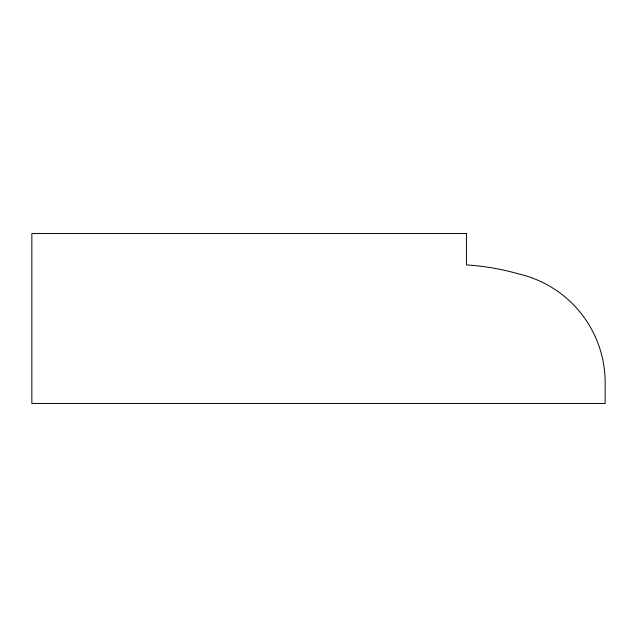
<?xml version="1.0" encoding="UTF-8"?>
<svg xmlns="http://www.w3.org/2000/svg" width="637" height="637" viewBox="0 0 637 637"><rect width="100%" height="100%" fill="white"/><g stroke="black" fill="none" stroke-linecap="round" stroke-linejoin="round"><path stroke-width="0.96" d="M466.435 233.54L31.85 233.54L31.85 403.46L605.15 403.46L605.15 381.372A111.571 111.571 0 0 0 518.701 273.934A248.263 248.263 0 0 0 466.435 264.896L466.435 233.54"/></g></svg>
